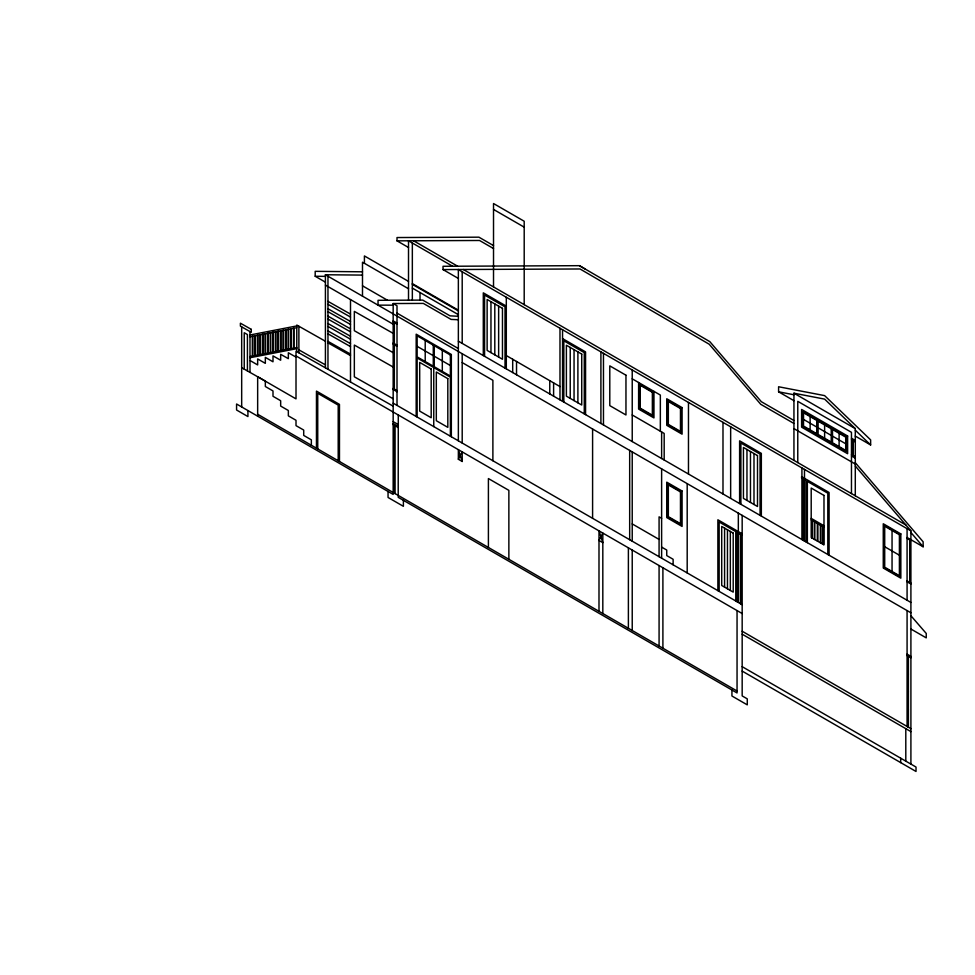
<?xml version="1.0" encoding="UTF-8"?>
<svg xmlns="http://www.w3.org/2000/svg" width="975" height="975" viewBox="0 0 975 975"><rect width="100%" height="100%" fill="white"/><g stroke="black" fill="none" stroke-linecap="round" stroke-linejoin="round"><path stroke-width="1.46" d="M458.36 459.274L462.199 451.888L462.199 461.48L458.36 459.274L458.36 449.67L462.199 461.48M249.99 334.986L296.778 325.93M249.99 336.765L296.778 327.71M249.99 356.618L296.778 347.563M249.99 357.727L296.778 348.672M493.521 245.603L478.944 237.181L397.008 237.547L397.008 240.849L479.554 240.484L493.521 248.552M585.073 268.966L579.442 265.675L443.028 266.285L443.028 269.587L458.36 278.448M443.028 269.587L580.04 268.978L709.215 344.236L760.744 404.308L793.943 423.467M247.93 410.572L247.93 416.569L236.572 410.012L236.572 404.003L393.169 494.423L393.169 303.542L423.357 303.408L451.084 319.41L458.36 319.751M378.044 305.138L393.169 305.187M362.493 271.806L315.193 271.33L315.193 276.266L325.418 282.165M325.418 367.819L325.418 274.755L362.493 275.096M315.193 276.266L325.418 276.364M458.36 316.278L450.036 315.851L422.748 300.105L378.044 300.3L378.044 305.26M793.943 460.371L793.943 393.205L824.618 399.116L855.294 428.634L855.294 495.8M855.294 436.093L870.638 444.953L870.638 439.896L824.618 395.618L778.598 386.758L778.598 391.816L793.943 394.765M393.169 333.352L354.339 311.391L354.339 330.72L393.169 352.682M327.966 301.36L350.5 314.108M327.966 304.322L350.5 317.058M327.966 308.746L350.5 321.494M327.966 311.695L350.5 324.443M327.966 316.132L350.5 328.867M327.966 319.081L350.5 331.829M327.966 323.505L350.5 336.253M327.966 326.454L350.5 339.202M393.169 367.027L354.339 345.065L354.339 376.801L393.169 398.775M327.966 330.891L350.5 343.639M327.966 333.84L350.5 346.588M327.966 341.36L350.5 354.108M325.418 341.25L296.778 325.053L296.778 351.622M327.966 342.834L350.5 355.582M298.886 349.867L325.418 364.869M393.169 406.148L296.01 351.195L296.01 398.872L257.656 376.74L257.656 416.191M296.01 357.094L288.344 352.755L288.344 358.666L280.666 354.327L280.666 360.226L273 355.887L273 361.798L265.334 357.362L265.334 363.358L257.656 358.934L257.656 364.93L249.99 360.494M241.678 367.697L265.334 381.079L265.334 386.514L273 390.938L273 396.289L280.666 400.725L280.666 406.075L288.344 410.499L288.344 415.85L296.01 420.286L296.01 425.636L303.712 430.072L303.712 435.423L311.354 439.835L311.354 445.246M493.521 209.43L524.197 227.151M793.943 393.205L855.294 428.634M778.598 391.816L793.943 400.676M851.467 438.238L855.294 440.444M851.467 439.713L855.294 441.919M803.522 419.408L816.733 427.038M818.013 427.769L831.224 435.411M832.504 436.142L845.715 443.771M793.943 420.518L761.353 401.712L709.837 341.652L579.442 265.675M851.467 454.472L855.294 456.69M851.467 455.947L855.294 458.165M793.943 428.634L855.294 464.063M413.583 240.776L457.641 266.212M463.32 269.502L905.897 525.013M452.571 266.236L408.513 240.801L408.513 300.166M458.25 269.514L910.906 530.863L910.906 764.095M397.008 240.849L408.513 247.492M506.305 306.126L483.295 292.829L483.295 355.57M562.551 338.593L585.561 351.878L585.561 414.619M632.227 378.824L660.343 395.058L660.343 431.218M907.079 537.505L923.142 546.78L923.142 541.808L855.294 462.723M907.079 538.419L910.906 540.638M884.703 546.731L899.401 555.214M408.513 281.397L364.406 255.938L364.406 263.311M412.34 283.615L458.36 310.184M412.34 284.347L458.36 310.915M412.34 288.1L458.36 314.669M632.227 414.984L664.182 433.436L664.182 460.005M811.2 518.383L823.985 525.757M811.2 519.858L823.985 527.231M408.513 288.771L362.493 262.202L362.493 296.156M907.079 580.868L910.906 583.074M907.079 581.783L910.906 584.001M506.305 355.57L559.991 386.575M362.493 285.821L387.489 300.251M393.169 303.542L397.008 305.748L397.008 405.393M458.36 341.177L910.906 602.452M397.008 313.133L458.36 348.562M325.418 274.755L910.906 612.788M393.169 320.885L397.008 323.103M393.169 321.994L397.008 324.2M462.199 362.578L492.887 380.299L492.887 460.748M325.418 285.09L393.169 324.2M910.906 629.021L926.25 637.882L926.25 633.457L910.906 615.737M738.331 531.594L742.17 533.812M417.142 346.344L433.278 355.668M434.241 356.216L450.377 365.54M738.331 533.081L742.17 535.287M393.169 343.029L397.008 345.235M393.169 344.114L397.008 346.332M907.079 654.115L910.906 656.333M907.079 655.59L910.906 657.808M661.623 518.31L659.076 516.835L659.076 556.701M907.749 673.701L908.395 674.066M632.227 523.928L659.076 539.419M393.169 388.403L397.008 390.609M393.169 389.5L397.008 391.718M661.623 547.097L666.742 550.046L666.742 555.592L673.128 559.272L673.128 564.817M907.749 691.409L908.395 691.787M393.169 403.175L742.17 604.671M296.01 355.936L742.17 613.531M907.749 709.13L908.395 709.495M393.169 421.627L398.288 424.576M393.169 423.564L398.288 426.514M393.169 424.673L398.288 427.623M742.17 631.239L910.906 728.666M742.17 634.189L910.906 731.616M742.17 666.668L916.025 767.045L916.025 771.469L742.17 671.092M257.656 414.253L737.051 691.019M855.294 430.194L870.638 444.953M855.294 466.038L910.906 530.863M910.906 532.521L923.142 546.78M910.236 540.247L910.236 582.684M910.065 540.15L910.065 582.599M908.395 656.358L908.395 727.216M907.749 655.992L907.749 726.838M907.079 528.645L907.079 600.234M907.079 610.569L907.079 726.448M905.799 728.666L905.799 761.134M900.681 758.184L900.681 762.621M892.052 530.485L892.052 571.46M852.906 440.542L852.906 455.301M852.747 440.444L852.747 455.203M851.467 493.594L851.467 432.327L797.769 401.334L797.769 462.589M839.109 433.314L839.109 446.599M831.87 428.391L831.87 443.15M829.091 555.214L829.091 492.485L806.081 479.2L806.081 541.929M827.812 554.482L827.812 493.216L807.361 481.406L807.361 542.673M824.618 424.942L824.618 438.238M823.424 526.914L823.424 544.562M822.937 526.634L822.937 544.282M820.865 525.44L820.865 543.087M820.389 525.159L820.389 542.807M817.83 523.685L817.83 541.332M817.367 420.03L817.367 434.789M817.342 523.404L817.342 541.052M814.795 521.93L814.795 539.577M814.308 521.649L814.308 539.297M812.236 520.455L812.236 538.102M811.761 520.175L811.761 537.822M810.128 416.581L810.128 429.865M804.485 469.414L804.485 478.274M804.485 479.749L804.485 541.015M803.802 479.359L803.802 540.613M802.852 478.798L802.852 540.065M801.925 467.939L801.925 476.799M801.925 478.274L801.925 539.528M761.341 516.104L761.341 453.363L739.611 440.822L739.611 503.551M760.061 515.361L760.061 454.106L740.89 443.028L740.89 504.294M753.992 453.546L753.992 504.477M750.47 451.523L750.47 502.442M746.96 449.487L746.96 500.419M742.17 515.361L742.17 695.918L747.277 698.868L747.277 704.864L731.932 696.004L731.932 690.007M741.207 534.739L741.207 604.11M740.403 534.276L740.403 603.659M738.331 513.143L738.331 602.452M737.051 601.721L737.051 530.863L717.88 519.785L717.88 590.643M737.051 610.569L737.051 692.957L398.202 497.323L398.288 414.984M735.772 600.978L735.772 531.594L719.148 522.003L719.148 591.386M730.653 426.794L730.653 498.383M730.336 531.412L730.336 590.46M727.46 529.754L727.46 588.803M724.583 528.097L724.583 587.145M722.987 422.37L722.987 493.959M688.472 402.431L688.472 474.033M687.192 483.624L687.192 572.934M662.902 567.767L662.902 648.217M661.623 431.962L661.623 458.53M661.623 468.865L661.623 558.175M659.076 565.549L659.076 645.998M653.957 391.365L653.957 417.934L638.613 409.086L638.613 382.505M632.227 369.964L632.227 441.553M632.227 451.888L632.227 541.198M632.227 550.046L632.227 630.508M629.667 450.413L629.667 539.723M628.388 547.84L628.388 628.29M603.464 353.352L603.464 424.954M602.818 613.531L602.818 533.081L598.991 540.455L602.818 542.673L598.991 530.863L598.991 611.313M600.905 351.878L600.905 423.479M592.593 429.012L592.593 518.31M584.281 413.875L584.281 352.621L563.83 340.811L563.83 402.066M577.895 351.878L577.895 402.809M574.056 349.672L574.056 400.591M570.229 347.453L570.229 398.373M562.551 329.733L562.551 401.334M559.991 328.258L559.991 399.86M553.605 382.883L553.605 396.167M549.766 380.664L549.766 393.949M524.197 304.639L524.197 221.24L493.521 203.531L493.521 286.93M516.531 361.481L516.531 374.766M512.692 359.263L512.692 372.548M508.865 559.284L508.865 490.364L488.402 478.554L488.402 547.475M506.305 297.265L506.305 368.855M505.026 368.123L505.026 306.857L484.575 295.047L484.575 356.314M498.639 306.126L498.639 357.045M494.8 303.908L494.8 354.839M490.961 301.689L490.961 352.621M462.199 271.806L462.199 343.395M462.199 353.73L462.199 443.028M458.36 269.514L458.36 440.822M451.34 436.763L451.34 354.461L416.179 334.169L416.179 416.459M450.377 436.203L450.377 377.154L417.142 357.971L417.142 417.02M442.309 350.354L442.309 371.39M433.753 367.563L433.753 426.611M425.21 340.482L425.21 361.518M420.018 292.537L420.018 300.117M412.34 243.019L412.34 300.154M403.394 500.321L403.394 506.317L388.05 497.469L388.05 491.473M395.082 425.783L395.082 493.594M394.327 322.664L394.327 343.7M394.327 344.784L394.327 389.062M394.083 322.518L394.083 343.553M394.083 344.638L394.083 388.928M394.132 425.222L394.132 493.033M350.5 299.569L350.5 382.017M339.471 461.492L339.471 404.381L316.461 391.097L316.461 448.195M338.203 460.748L338.203 405.112L317.74 393.303L317.74 448.939M327.966 276.23L327.966 369.269M298.886 326.272L298.886 352.816M293.975 328.246L293.975 348.112M293.487 328.343L293.487 348.197M291.257 328.77L291.257 348.636M290.782 328.867L290.782 348.721M288.649 329.282L288.649 349.135M288.173 329.367L288.173 349.233M286.089 329.769L286.089 349.635M285.614 329.867L285.614 349.72M283.567 330.269L283.567 350.122M283.091 330.354L283.091 350.208M280.983 330.769L280.983 350.622M280.507 330.854L280.507 350.707M278.423 331.256L278.423 351.122M277.936 331.354L277.936 351.207M275.888 331.756L275.888 351.609M275.401 331.841L275.401 351.695M273.305 332.256L273.305 352.109M272.817 332.341L272.817 352.194M270.745 332.743L270.745 352.597M270.27 332.841L270.27 352.694M268.162 333.243L268.162 353.096M267.686 333.34L267.686 353.194M265.602 333.742L265.602 353.596M265.127 333.828L265.127 353.693M263.067 334.23L263.067 354.096M262.58 334.327L262.58 354.181M260.483 334.73L260.483 354.583M260.008 334.827L260.008 354.681M257.948 335.229L257.948 355.083M257.461 335.315L257.461 355.168M255.353 335.729L255.353 355.582M254.877 335.814L254.877 355.68M252.83 336.217L252.83 356.07M252.354 336.302L252.354 356.168M249.99 331.573L249.99 372.401M247.431 370.951L247.431 334.547L244.238 332.743L244.238 369.135M241.678 326.869L241.678 406.965M251.27 329.343L240.398 323.188L240.398 326.15L251.27 332.292L251.27 329.343M847.628 436.02L801.608 409.451L801.608 427.16L847.628 453.728L847.628 436.02M846.349 436.751L802.888 411.657L802.888 426.428L846.349 451.523L846.349 436.751M816.733 420.396L803.522 412.766L803.522 426.051L816.733 433.68L816.733 420.396M831.224 428.768L818.013 421.127L818.013 434.411L831.224 442.053L831.224 428.768M845.715 437.129L832.504 429.5L832.504 442.784L845.715 450.413L845.715 437.129M625.962 375.204L609.789 365.869L609.789 405.624L625.962 414.972L625.962 375.204M682.086 407.599L666.742 398.751L666.742 425.319L682.086 434.18L682.086 407.599M804.802 478.457L801.608 476.617L801.608 478.091L804.802 479.932L804.802 478.457M900.839 533.91L883.265 523.758L883.265 568.035L900.839 578.187L900.839 533.91M900.047 534.361L884.069 525.135L884.069 567.584L900.047 576.81L900.047 534.361M652.994 391.926L639.576 384.174L639.576 408.525L652.994 416.276L652.994 391.926M681.123 408.159L667.704 400.408L667.704 424.759L681.123 432.51L681.123 408.159M652.36 392.291L640.209 385.283L640.209 408.159L652.36 415.167L652.36 392.291M680.477 408.525L668.338 401.517L668.338 424.393L680.477 431.401L680.477 408.525M899.401 534.739L884.703 526.244L884.703 567.206L899.401 575.701L899.401 534.739M502.466 308.332L487.134 299.483L487.134 350.403L502.466 359.263L502.466 308.332M581.734 354.096L566.39 345.235L566.39 396.167L581.734 405.027L581.734 354.096M757.502 455.581L743.438 447.464L743.438 498.383L757.502 506.5L757.502 455.581M823.985 495.434L811.2 488.048L811.2 537.505L823.985 544.879L823.985 495.434M433.278 345.15L417.142 335.827L417.142 356.862L433.278 366.186L433.278 345.15M450.377 355.022L434.241 345.698L434.241 366.734L450.377 376.058L450.377 355.022M682.086 491.01L666.742 482.15L666.742 517.579L682.086 526.439L682.086 491.01M681.123 491.558L667.704 483.807L667.704 517.018L681.123 524.769L681.123 491.558M680.477 491.924L668.338 484.916L668.338 516.653L680.477 523.66L680.477 491.924M733.212 533.081L721.707 526.439L721.707 585.475L733.212 592.117L733.212 533.081M431.194 369.038L419.689 362.395L419.689 411.109L431.194 417.751L431.194 369.038M447.817 378.641L436.312 371.999L436.312 420.712L447.817 427.355L447.817 378.641"/></g></svg>
